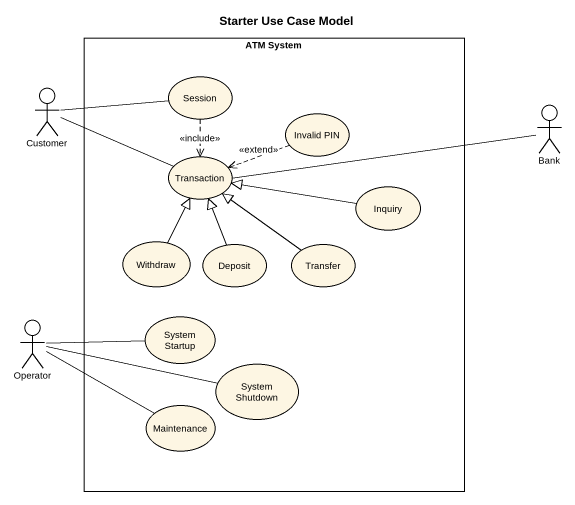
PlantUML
@startuml
title Starter Use Case Model
rectangle "ATM System" as ATM_System {
  usecase Session
  usecase "Invalid PIN" as Invalid_PIN
  usecase Transaction
  usecase Inquiry
  usecase Withdraw
  usecase Deposit
  usecase Transfer
  usecase "System Startup" as System_Startup
  usecase "System Shutdown" as System_Shutdown
  usecase Maintenance
}
actor Customer
actor Bank
actor Operator
Customer -right- Session
Customer -right- Transaction
Session ..> Transaction : <<include>>
Invalid_PIN .left.> Transaction : <<extend>>
Bank -left- Transaction
Inquiry -left-|> Transaction
Withdraw -up-|> Transaction
Deposit -up-|> Transaction
Transfer -up-|> Transaction
Operator -right- System_Startup
Operator -right- System_Shutdown
Operator -right- Maintenance
@enduml
